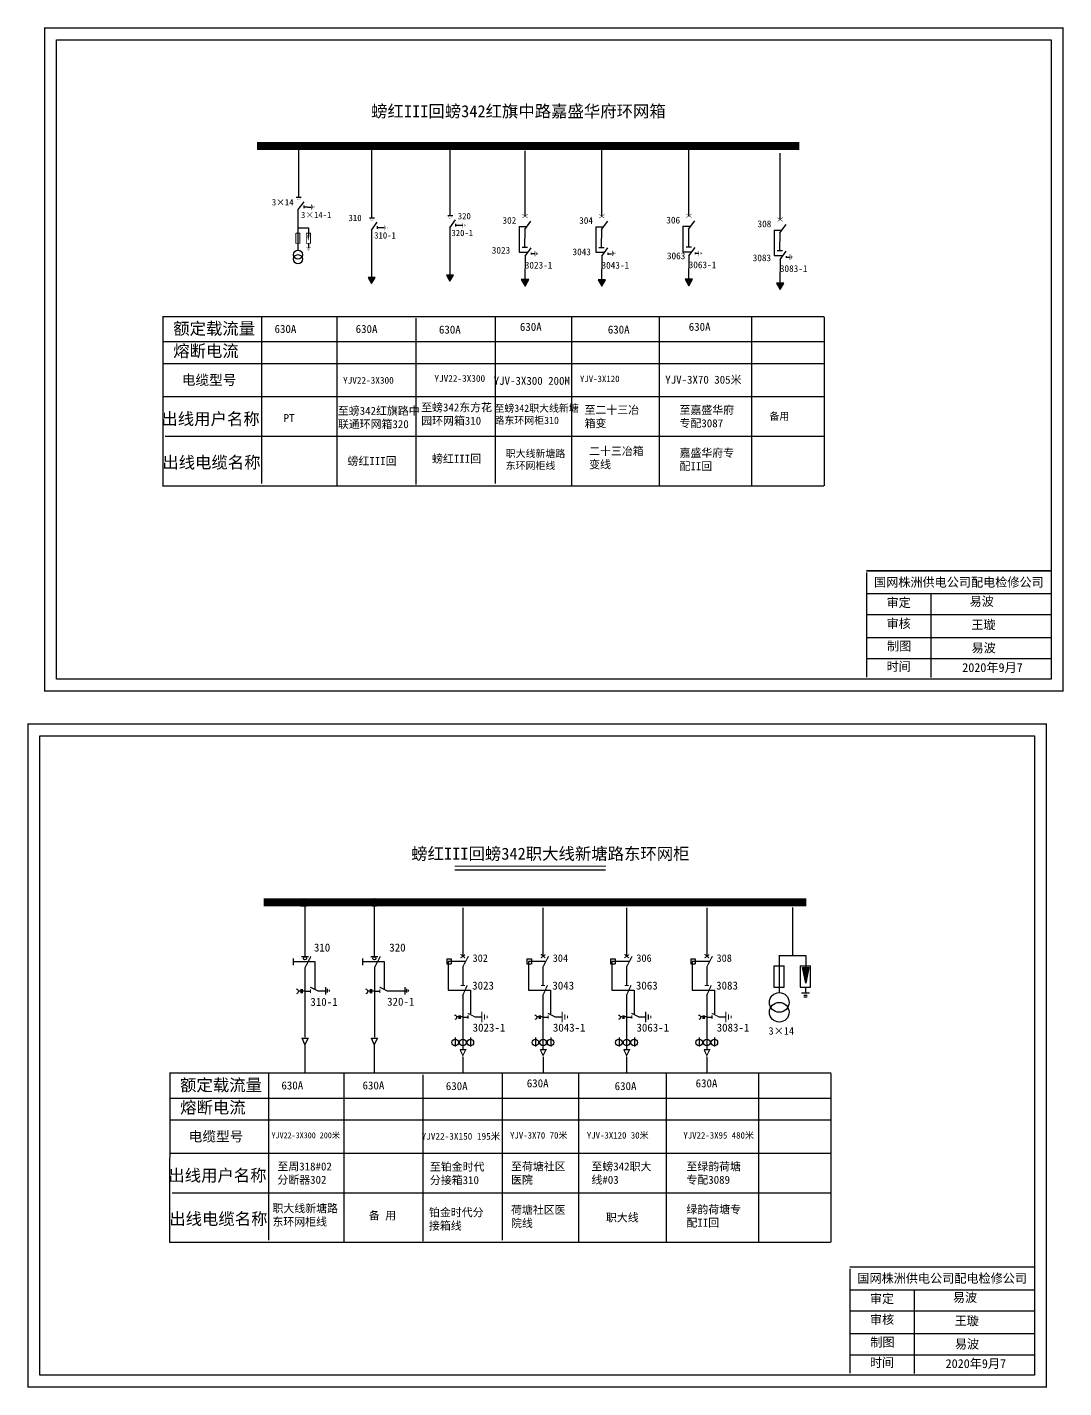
# Model space of a CAD drawing. Extents: x -184 to 627, y -436 to 79.
# Drawn here: x 367.8 to 626.8, y -266.1 to 73.9 of the extents above; entities that cross this region are included whole.
import ezdxf

# ---------------------------------------------------------------- set-up
doc = ezdxf.new("R2010")
doc.units = 0
doc.header["$LTSCALE"] = 0.774411
doc.linetypes.add('ACAD_ISO02W100', pattern=[15, 12, -3])
doc.linetypes.add('CENTER', pattern=[50.8, 31.75, -6.35, 6.35, -6.35])
doc.layers.get('0').update_dxf_attribs({"linetype": 'CONTINUOUS'})
doc.layers.add('2', color=7, linetype='CONTINUOUS')
doc.styles.add('HZ', font='')
doc.styles.get("Standard").update_dxf_attribs({"font": '', "height": 2.5})
doc.styles.add('STYLE1', font='txt.shx', dxfattribs={"height": 2.6})
doc.styles.add('字体', font='simkai_0.ttf', dxfattribs={"height": 2.5})
doc.styles.get('HZ').set_extended_font_data('SimSun')
doc.styles.get('Standard').set_extended_font_data('SimSun')

# ---------------------------------------------------------------- blocks, each defined once
blk = doc.blocks.new('JD')
for points in [[(-2, 0.2), (-2, -0.2), (2, 0.2), (2, -0.2)], [(1, -1.2), (1, -0.8), (-1, -1.2), (-1, -0.8)], [(-0.5, -1.8), (-0.5, -2.2), (0.5, -1.8), (0.5, -2.2)]]:
    blk.add_trace(points)

msp = doc.modelspace()

# ---------------------------------------------------------------- hatches: boundary and pattern name
for color, points in [(0, [(453.88, 9.89), (454.76, 11.41), (453, 11.41)]), (0, [(473.47, 10.45), (474.35, 11.97), (472.59, 11.97)]), (7, [(492.22, 9.25), (493.15, 10.86), (491.29, 10.86)]), (7, [(511.4, 9.21), (512.33, 10.82), (510.47, 10.82)]), (7, [(533.17, 9.32), (534.1, 10.93), (532.24, 10.93)]), (7, [(555.96, 8.39), (556.89, 10), (555.03, 10)])]:
    msp.add_hatch(color=color).paths.add_polyline_path(points)
at = {"linetype": 'Continuous'}
msp.add_hatch(color=256, dxfattribs=at).paths.add_polyline_path([(561.56, -161.03), (563.13, -161.03), (562.37, -164.99)])

# ---------------------------------------------------------------- linework, layer by layer
for p, q in [((435.59, 44.28), (435.59, 31.39)), ((490.71, 24.1), (492.66, 24.1)), ((490.73, 24.09), (490.73, 17.72)), ((509.88, 24.07), (511.84, 24.07)), ((509.91, 24.06), (509.91, 17.68)), ((531.66, 24.18), (533.61, 24.18)), ((531.68, 24.17), (531.68, 17.79)), ((492.16, 23.41), (492.1, 19)), ((511.34, 23.38), (511.28, 18.96)), ((533.11, 23.49), (533.05, 19.07)), ((554.45, 23.24), (556.4, 23.24)), ((554.47, 23.23), (554.47, 16.86)), ((555.9, 22.55), (555.84, 18.14)), ((490.73, 17.72), (492.94, 17.73)), ((491.5, 18.95), (492.85, 18.95)), ((493.74, 17.36), (494.68, 17.36)), ((509.91, 17.68), (512.12, 17.69)), ((510.68, 18.92), (512.02, 18.92)), ((512.91, 17.33), (513.85, 17.33)), ((531.68, 17.79), (533.89, 17.8)), ((532.45, 19.03), (533.8, 19.03)), ((534.69, 17.44), (535.63, 17.44)), ((555.24, 18.09), (556.59, 18.09)), ((554.47, 16.86), (556.68, 16.87)), ((557.48, 16.5), (558.42, 16.5)), ((401.64, 1.64), (566.98, 1.64)), ((401.78, -40.66), (401.79, 1.64)), ((426.4, 1.44), (426.4, -40.12)), ((445.2, 1.44), (445.2, -40.75)), ((464.94, 1.2), (464.94, -40.35)), ((484.8, 1.44), (484.8, -40.12)), ((503.84, 1.44), (503.84, -40.66)), ((525.78, 1.44), (525.78, -40.66)), ((548.82, 1.44), (548.82, -40.66)), ((566.95, 1.44), (566.95, -40.66)), ((401.64, -4.61), (566.95, -4.61)), ((401.93, -10.1), (566.95, -10.1)), ((401.93, -18.37), (566.95, -18.37)), ((566.95, -28.36), (402.3, -28.36)), ((566.87, -40.74), (401.64, -40.74)), ((437.17, -145.8), (437.17, -158.32)), ((454.51, -145.8), (454.51, -158.32)), ((476.66, -146.12), (476.66, -158.27)), ((496.71, -146.12), (496.71, -158.27)), ((517.59, -146.12), (517.59, -158.27)), ((537.64, -146.12), (537.64, -158.27)), ((472.66, -158.92), (472.66, -160.17)), ((472.66, -158.92), (473.78, -158.92)), ((473.78, -158.92), (473.78, -160.17)), ((492.71, -158.92), (493.83, -158.92)), ((492.71, -158.92), (492.71, -160.17)), ((493.83, -158.92), (493.83, -160.17)), ((513.59, -158.92), (513.59, -160.17)), ((513.59, -158.92), (514.71, -158.92)), ((514.71, -158.92), (514.71, -160.17)), ((533.64, -158.92), (534.76, -158.92)), ((533.64, -158.92), (533.64, -160.17)), ((534.76, -158.92), (534.76, -160.17)), ((555.69, -158.01), (555.69, -167.43)), ((437.23, -161.05), (437.23, -178.46)), ((454.57, -161.05), (454.57, -178.46)), ((472.66, -160.17), (473.78, -160.17)), ((476.66, -160.82), (476.66, -165.47)), ((492.71, -160.17), (493.83, -160.17)), ((496.71, -160.82), (496.71, -165.47)), ((513.59, -160.17), (514.71, -160.17)), ((517.59, -160.82), (517.59, -165.47)), ((533.64, -160.17), (534.76, -160.17)), ((537.64, -160.82), (537.64, -165.47)), ((554.41, -160.63), (557.01, -160.63)), ((557.01, -165.94), (557.01, -160.62)), ((560.99, -160.63), (563.59, -160.63)), ((560.99, -160.68), (560.99, -165.94)), ((563.59, -165.94), (563.59, -160.62)), ((554.41, -165.94), (557.01, -165.94)), ((560.99, -165.94), (563.59, -165.94)), ((437.23, -166.95), (438.62, -166.95)), ((440.42, -166.91), (442.31, -166.91)), ((454.57, -166.95), (455.95, -166.95)), ((457.76, -166.91), (462.4, -166.91)), ((476.66, -167.8), (476.66, -181.52)), ((496.71, -167.8), (496.71, -181.52)), ((517.59, -167.8), (517.59, -181.52)), ((537.64, -167.8), (537.64, -181.52)), ((479.65, -173.39), (481.42, -173.39)), ((499.7, -173.39), (501.47, -173.39)), ((520.58, -173.39), (522.35, -173.39)), ((540.63, -173.39), (542.4, -173.39)), ((476.66, -173.43), (477.96, -173.43)), ((496.71, -173.43), (498.01, -173.43)), ((517.59, -173.43), (518.89, -173.43)), ((537.64, -173.43), (538.93, -173.43)), ((436.48, -178.71), (438.01, -178.71)), ((437.23, -180.26), (436.5, -178.68)), ((438.01, -178.71), (437.23, -180.26)), ((453.82, -178.71), (455.34, -178.71)), ((454.56, -180.26), (453.84, -178.68)), ((455.34, -178.71), (454.56, -180.26)), ((474.79, -178.54), (474.79, -180.82)), ((478.61, -178.54), (478.61, -180.82)), ((494.84, -178.54), (494.84, -180.82)), ((498.65, -178.54), (498.65, -180.82)), ((515.72, -178.54), (515.72, -180.82)), ((519.54, -178.54), (519.54, -180.82)), ((535.77, -178.54), (535.77, -180.82)), ((539.58, -178.54), (539.58, -180.82)), ((437.23, -180.26), (437.23, -187.35)), ((454.56, -180.26), (454.56, -187.35)), ((403.36, -187.42), (568.7, -187.42)), ((403.5, -229.72), (403.51, -187.42)), ((428.12, -187.62), (428.12, -229.18)), ((446.92, -187.62), (446.92, -229.81)), ((466.66, -187.86), (466.66, -229.41)), ((486.52, -187.62), (486.52, -229.18)), ((505.56, -187.62), (505.56, -229.72)), ((527.5, -187.62), (527.5, -229.72)), ((550.54, -187.62), (550.54, -229.72)), ((568.67, -187.62), (568.67, -229.72)), ((403.36, -193.67), (568.67, -193.67)), ((403.65, -199.16), (568.67, -199.16)), ((403.65, -207.43), (568.67, -207.43)), ((568.67, -217.42), (404.02, -217.42)), ((568.59, -229.8), (403.36, -229.8))]:
    msp.add_line(p, q)
at = {"color": 7}
for p, q in [((453.96, 26.33), (453.96, 43.47)), ((473.54, 26.88), (473.54, 44.1)), ((492.23, 26.73), (492.23, 43.01)), ((511.41, 26.69), (511.41, 43.17)), ((533.18, 26.8), (533.18, 43.17)), ((555.97, 25.87), (555.97, 42.44))]:
    msp.add_line(p, q, dxfattribs=at)
at = {"color": 0}
for p, q in [((435.04, 31.44), (436.31, 31.44)), ((435.46, 28.38), (435.46, 18.17)), ((436.97, 29.35), (436.97, 28.7)), ((436.99, 29.02), (437.83, 29.02)), ((437.91, 29), (438.8, 29)), ((453.33, 26.33), (454.6, 26.33)), ((455.26, 24.24), (455.26, 23.58)), ((455.27, 23.91), (456.12, 23.91)), ((456.2, 23.88), (457.09, 23.88)), ((472.92, 26.88), (474.18, 26.88)), ((473.41, 23.81), (473.41, 11.7)), ((474.85, 24.79), (474.85, 24.14)), ((474.86, 24.46), (475.71, 24.46)), ((475.78, 24.46), (476.67, 24.46)), ((435.45, 23.8), (438.08, 23.8)), ((438.08, 23.8), (438.08, 21.87)), ((453.82, 23.25), (453.82, 11.15)), ((438.08, 19.85), (438.08, 18.85)), ((492.22, 16.73), (492.16, 10.58)), ((511.4, 16.7), (511.34, 10.54)), ((533.17, 16.81), (533.11, 10.65)), ((555.96, 15.87), (555.9, 9.72))]:
    msp.add_line(p, q, dxfattribs=at)
at = {"color": 0, "linetype": 'Continuous'}
for p, q in [((577.6, -67.61), (623.74, -67.61)), ((593.62, -67.62), (593.62, -88.58)), ((577.6, -72.87), (623.74, -72.87)), ((577.6, -78.6), (623.74, -78.6)), ((577.6, -83.86), (623.74, -83.86)), ((573.44, -241.57), (619.58, -241.57)), ((589.45, -241.58), (589.45, -262.54)), ((573.44, -246.83), (619.58, -246.83)), ((573.44, -252.56), (619.58, -252.56)), ((573.44, -257.82), (619.58, -257.82))]:
    msp.add_line(p, q, dxfattribs=at)
at = {"linetype": 'Continuous'}
for p, q in [((559.18, -158.04), (559.18, -146.05)), ((555.71, -158.04), (562.35, -158.04)), ((562.35, -158.04), (562.35, -163.49)), ((554.41, -160.63), (554.41, -165.94)), ((562.37, -164.99), (561.56, -161.03)), ((561.56, -161.03), (563.13, -161.03)), ((563.13, -161.03), (562.37, -164.99)), ((442.36, -165.93), (442.36, -167.83)), ((442.8, -166.42), (442.8, -167.3)), ((462.17, -165.93), (462.17, -167.83)), ((462.61, -166.42), (462.61, -167.3)), ((562.31, -166.05), (562.31, -167.38)), ((443.24, -166.67), (443.24, -167.08)), ((463.05, -166.67), (463.05, -167.08)), ((561.3, -167.36), (563.27, -167.36)), ((561.87, -167.93), (562.74, -167.93)), ((561.87, -168.41), (562.74, -168.41))]:
    msp.add_line(p, q, dxfattribs=at)
at = {"linetype": 'ACAD_ISO02W100'}
for p, q in [((473.02, -159.57), (473.02, -166.72)), ((477.22, -159.57), (473.02, -159.57)), ((497.27, -159.57), (493.06, -159.57)), ((493.06, -159.57), (493.06, -166.72)), ((513.95, -159.57), (513.95, -166.72)), ((518.15, -159.57), (513.95, -159.57)), ((538.2, -159.57), (533.99, -159.57)), ((533.99, -159.57), (533.99, -166.72)), ((473.02, -166.72), (478.56, -166.72)), ((478.56, -166.72), (478.56, -172.63)), ((493.06, -166.72), (498.61, -166.72)), ((498.61, -166.72), (498.61, -172.63)), ((513.95, -166.72), (519.49, -166.72)), ((519.49, -166.72), (519.49, -172.63)), ((533.99, -166.72), (539.54, -166.72)), ((539.54, -166.72), (539.54, -172.63))]:
    msp.add_line(p, q, dxfattribs=at)
at = {"linetype": 'CENTER'}
for p, q in [((476.67, -183.36), (476.67, -187.54)), ((496.72, -183.36), (496.72, -187.54)), ((517.6, -183.36), (517.6, -187.54)), ((537.64, -183.36), (537.64, -187.54))]:
    msp.add_line(p, q, dxfattribs=at)
at = {"color": 0, "linetype": 'Continuous', "const_width": 0.37}
for points in [[(372.18, 73.75), (626.66, 73.75), (626.66, -91.95), (372.18, -91.95)], [(368.01, -100.21), (622.49, -100.21), (622.49, -265.91), (368.01, -265.91)]]:
    msp.add_lwpolyline(points, close=True, dxfattribs=at)
at = {"color": 0, "linetype": 'Continuous'}
for points in [[(375.17, 70.75), (623.67, 70.75), (623.67, -88.96), (375.17, -88.96)], [(371.01, -103.2), (619.5, -103.2), (619.5, -262.91), (371.01, -262.91)]]:
    msp.add_lwpolyline(points, close=True, dxfattribs=at)
for points, const_width in [([(425.22, 44.28), (560.77, 44.28)], 2), ([(491.55, 27.21), (492.9, 26.26)], 0.114), ([(491.58, 26.26), (492.93, 27.22)], 0.114), ([(510.73, 27.17), (512.07, 26.23)], 0.114), ([(510.76, 26.22), (512.1, 27.19)], 0.114), ([(532.5, 27.28), (533.85, 26.34)], 0.114), ([(532.53, 26.33), (533.87, 27.3)], 0.114), ([(555.29, 26.35), (556.64, 25.4)], 0.114), ([(555.32, 25.4), (556.66, 26.36)], 0.114), ([(491.5, 18.95), (492.85, 18.95)], 0.114), ([(510.68, 18.92), (512.02, 18.92)], 0.114), ([(532.45, 19.03), (533.8, 19.03)], 0.114), ([(555.24, 18.09), (556.59, 18.09)], 0.114), ([(474.68, -135.73), (512.47, -135.73)], 0.3), ([(426.94, -144.78), (562.49, -144.78)], 2), ([(436.35, -158.36), (438.12, -158.36)], 0.3), ([(437.23, -161.12), (438.73, -158.28)], 0.3), ([(453.68, -158.36), (455.45, -158.36)], 0.3), ([(454.57, -161.12), (456.07, -158.28)], 0.3), ([(476.12, -158.68), (477.27, -157.83)], 0.281), ([(476.13, -157.75), (477.24, -158.66)], 0.281), ([(476.66, -160.9), (478.07, -158.23)], 0.281), ([(496.17, -158.68), (497.32, -157.83)], 0.281), ([(496.18, -157.75), (497.29, -158.66)], 0.281), ([(496.71, -160.9), (498.11, -158.23)], 0.281), ([(517.05, -158.68), (518.2, -157.83)], 0.281), ([(517.06, -157.75), (518.17, -158.66)], 0.281), ([(517.59, -160.9), (518.99, -158.23)], 0.281), ([(537.1, -158.68), (538.24, -157.83)], 0.281), ([(537.11, -157.75), (538.21, -158.66)], 0.281), ([(537.64, -160.9), (539.04, -158.23)], 0.281), ([(438.54, -165.95), (440.54, -166.95)], 0.3), ([(438.62, -166.49), (438.62, -167.41)], 0.3), ([(455.88, -165.95), (457.88, -166.95)], 0.3), ([(455.95, -166.49), (455.95, -167.41)], 0.3), ([(476.16, -165.55), (477.2, -165.55)], 0.281), ([(476.6, -168.14), (477.79, -165.49)], 0.281), ([(496.2, -165.55), (497.25, -165.55)], 0.281), ([(496.65, -168.14), (497.83, -165.49)], 0.281), ([(517.08, -165.55), (518.13, -165.55)], 0.281), ([(517.53, -168.14), (518.71, -165.49)], 0.281), ([(537.13, -165.55), (538.17, -165.55)], 0.281), ([(537.58, -168.14), (538.76, -165.49)], 0.281), ([(477.89, -172.49), (479.76, -173.43)], 0.281), ([(477.96, -173), (477.96, -173.86)], 0.281), ([(497.93, -172.49), (499.81, -173.43)], 0.281), ([(498.01, -173), (498.01, -173.86)], 0.281), ([(518.81, -172.49), (520.69, -173.43)], 0.281), ([(518.89, -173), (518.89, -173.86)], 0.281), ([(538.86, -172.49), (540.74, -173.43)], 0.281), ([(538.93, -173), (538.93, -173.86)], 0.281), ([(475.97, -181.6), (477.4, -181.6), (476.67, -183.05), (475.99, -181.58)], 0.281), ([(496.02, -181.6), (497.45, -181.6), (496.72, -183.05), (496.03, -181.58)], 0.281), ([(516.9, -181.6), (518.33, -181.6), (517.6, -183.05), (516.91, -181.58)], 0.281), ([(536.95, -181.6), (538.38, -181.6), (537.64, -183.05), (536.96, -181.58)], 0.281)]:
    msp.add_lwpolyline(points, dxfattribs=dict(const_width=const_width))
at = {"color": 0}
for points, const_width in [([(435.04, 31.44), (436.31, 31.44)], 0.108), ([(453.33, 26.33), (454.6, 26.33)], 0.108), ([(472.92, 26.88), (474.18, 26.88)], 0.108), ([(434.94, 22.48), (434.94, 19.91), (435.96, 19.91), (435.96, 22.48), (434.97, 22.48)], 0.217), ([(437.57, 22.48), (437.57, 19.91), (438.6, 19.91), (438.6, 22.48), (437.6, 22.48)], 0.217)]:
    msp.add_lwpolyline(points, dxfattribs=dict(at, const_width=const_width))
at = {"color": 0, "const_width": 0.0539}
for points in [[(435.32, 31.09, 1), (436.02, 31.09, 1)], [(453.61, 25.97, 1), (454.31, 25.97, 1)], [(473.19, 26.53, 1), (473.89, 26.53, 1)]]:
    msp.add_lwpolyline(points, format="xyb", close=True, dxfattribs=at)
at = {"color": 0}
msp.add_lwpolyline([(438.08, 21.9, 0.506, 0, 0), (438.08, 20.46, 0, 0, 0)], format="xyseb", dxfattribs=at)
for points in [[(493.75, 17.57), (493.75, 17.12)], [(512.93, 17.54), (512.93, 17.08)], [(534.7, 17.65), (534.7, 17.19)], [(557.49, 16.71), (557.49, 16.26)], [(474.68, -136.65), (512.29, -136.65)], [(434.28, -158.81), (434.28, -160.48)], [(451.62, -158.81), (451.62, -160.48)], [(436.22, -166.51), (436.22, -167.43)], [(436.5, -166.51), (436.5, -167.43)], [(453.56, -166.51), (453.56, -167.43)], [(453.84, -166.51), (453.84, -167.43)], [(436.22, -166.94), (435.59, -166.94)], [(437.23, -166.94), (436.5, -166.94)], [(453.56, -166.94), (452.93, -166.94)], [(454.57, -166.94), (453.84, -166.94)], [(475.71, -173.02), (475.71, -173.88)], [(475.98, -173.02), (475.98, -173.88)], [(495.76, -173.02), (495.76, -173.88)], [(496.03, -173.02), (496.03, -173.88)], [(516.64, -173.02), (516.64, -173.88)], [(516.91, -173.02), (516.91, -173.88)], [(536.69, -173.02), (536.69, -173.88)], [(536.95, -173.02), (536.95, -173.88)], [(475.71, -173.42), (475.12, -173.42)], [(476.66, -173.42), (475.98, -173.42)], [(495.76, -173.42), (495.17, -173.42)], [(496.71, -173.42), (496.03, -173.42)], [(516.64, -173.42), (516.05, -173.42)], [(517.59, -173.42), (516.91, -173.42)], [(536.69, -173.42), (536.1, -173.42)], [(537.63, -173.42), (536.95, -173.42)]]:
    msp.add_lwpolyline(points)
for points in [[(453.88, 9.89), (454.76, 11.41), (453, 11.41)], [(473.47, 10.45), (474.35, 11.97), (472.59, 11.97)]]:
    msp.add_lwpolyline(points, close=True, dxfattribs=at)
at = {"color": 7}
for points in [[(492.22, 9.25), (493.15, 10.86), (491.29, 10.86)], [(511.4, 9.21), (512.33, 10.82), (510.47, 10.82)], [(533.17, 9.32), (534.1, 10.93), (532.24, 10.93)], [(555.96, 8.39), (556.89, 10), (555.03, 10)]]:
    msp.add_lwpolyline(points, close=True, dxfattribs=at)
at = {"color": 0, "linetype": 'Continuous', "const_width": 0.37}
for points in [[(577.49, -61.93), (623.63, -61.93)], [(577.6, -62.33), (577.58, -88.5)], [(573.32, -235.89), (619.46, -235.89)], [(573.44, -236.28), (573.41, -262.45)]]:
    msp.add_lwpolyline(points, dxfattribs=at)
at = {"linetype": 'ACAD_ISO02W100'}
for points in [[(439.76, -166.48), (439.76, -159.64), (434.28, -159.64)], [(457.1, -166.48), (457.1, -159.64), (451.62, -159.64)]]:
    msp.add_lwpolyline(points, dxfattribs=at)
for points in [[(435.05, -166.42, -0.877934), (435.08, -167.64)], [(452.39, -166.42, -0.877934), (452.41, -167.64)], [(474.62, -172.93, -0.877934), (474.64, -174.07)], [(494.67, -172.93, -0.877934), (494.69, -174.07)], [(515.55, -172.93, -0.877934), (515.57, -174.07)], [(535.59, -172.93, -0.877934), (535.62, -174.07)]]:
    msp.add_lwpolyline(points, format="xyb")
at = {"color": 0}
for centre in [(435.48, 17.08), (435.48, 15.95)]:
    msp.add_circle(centre, 1.14, dxfattribs=at)
for centre, radius in [((436.6, -144.81), 0.996), ((437.22, -144.81), 0.996), ((454.56, -144.81), 0.996), ((454.65, -144.81), 0.996), ((437.23, -158.78), 0.384), ((454.57, -158.78), 0.384), ((474.75, -179.78), 0.812), ((476.68, -179.78), 0.812), ((478.57, -179.78), 0.812), ((494.8, -179.78), 0.812), ((496.73, -179.78), 0.812), ((498.61, -179.78), 0.812), ((515.68, -179.78), 0.812), ((517.61, -179.78), 0.812), ((519.5, -179.78), 0.812), ((535.73, -179.78), 0.812), ((537.66, -179.78), 0.812), ((539.54, -179.78), 0.812)]:
    msp.add_circle(centre, radius)
at = {"layer": '2', "color": 0}
for p, q in [((435.53, 28.37), (437, 30.32)), ((453.82, 23.25), (455.28, 25.2)), ((473.41, 23.81), (474.87, 25.76))]:
    msp.add_line(p, q, dxfattribs=at)
at = {"layer": '2'}
for p, q in [((492.16, 23.41), (493.71, 25.48)), ((511.34, 23.38), (512.88, 25.44)), ((533.11, 23.49), (534.66, 25.55)), ((555.9, 22.55), (557.45, 24.62)), ((492.22, 16.73), (493.77, 18.8)), ((511.4, 16.7), (512.95, 18.76)), ((533.17, 16.81), (534.72, 18.87)), ((555.96, 15.87), (557.51, 17.94))]:
    msp.add_line(p, q, dxfattribs=at)
for centre in [(555.74, -169.78), (555.74, -172.23)]:
    msp.add_circle(centre, 2.46, dxfattribs=at)

# ---------------------------------------------------------------- block references
at = {"color": 0, "xscale": 0.3297305593027886, "yscale": 0.3297305593027886, "zscale": 0.3297305593611308, "rotation": 90}
for p in [(438.81, 28.97), (457.1, 23.86), (476.68, 24.43)]:
    msp.add_blockref('JD', p, dxfattribs=at)
at = {"color": 0, "xscale": 0.3036991993994889, "yscale": 0.3036991993576521, "zscale": 0.3036991994115678}
msp.add_blockref('JD', (438.1, 18.81), dxfattribs=at)
at = {"rotation": 90}
for p, xscale, yscale, zscale in [((494.69, 17.34), 0.3495080551147112, 0.3495080551147112, 0.3495080551767315), ((514.01, 17.43), 0.3495080551147112, 0.3495080551147112, 0.3495080551767315), ((535.64, 17.41), 0.3495080551147112, 0.3495080551147112, 0.3495080551767315), ((558.43, 16.48), 0.3495080551147112, 0.3495080551147112, 0.3495080551767315), ((481.44, -173.44), 0.65625, 0.65625, 0.65625), ((501.49, -173.44), 0.65625, 0.65625, 0.65625), ((522.37, -173.44), 0.65625, 0.65625, 0.65625), ((542.42, -173.44), 0.65625, 0.65625, 0.65625)]:
    msp.add_blockref('JD', p, dxfattribs=dict(at, xscale=xscale, yscale=yscale, zscale=zscale))

# ---------------------------------------------------------------- texts
at = {"color": 0}
for s, height, p in [('3×14', 1.594, (428.96, 29.4)), ('3×14-1', 1.594, (436.24, 26.23)), ('320', 1.594, (475.43, 25.91)), ('310', 1.594, (448.13, 25.48)), ('302', 1.69, (486.59, 24.8)), ('304', 1.69, (505.76, 24.77)), ('306', 1.69, (527.53, 24.88)), ('308', 1.69, (550.32, 23.94)), ('310-1', 1.594, (454.53, 21.11)), ('320-1', 1.594, (473.83, 21.72)), ('3023', 1.69, (483.92, 17.33)), ('3043', 1.69, (504.09, 16.95)), ('3063', 1.69, (527.68, 15.94)), ('3083', 1.69, (549.11, 15.45)), ('3023-1', 1.69, (492.16, 13.62)), ('3043-1', 1.69, (511.34, 13.59)), ('3063-1', 1.69, (533.11, 13.7)), ('3083-1', 1.69, (555.9, 12.76))]:
    msp.add_text(s, height=height, dxfattribs=at).set_placement(p)
at = {"style": 'HZ'}
for s, height, p in [('额定载流量', 3, (404.31, -2.87)), ('熔断电流', 3, (404.31, -8.47)), ('电缆型号', 2.5, (406.46, -15.46)), ('出线用户名称', 3, (401.36, -25.45)), ('出线电缆名称', 3, (401.59, -36.32)), ('螃红III回螃342职大线新塘路东环网柜', 3, (463.79, -134.11)), ('额定载流量', 3, (406.03, -191.93)), ('熔断电流', 3, (406.03, -197.53)), ('电缆型号', 2.5, (408.18, -204.52)), ('出线用户名称', 3, (403.08, -214.51)), ('出线电缆名称', 3, (403.31, -225.37))]:
    msp.add_text(s, height=height, dxfattribs=at).set_placement(p)
for s, height, p in [('630A', 2, (490.94, -1.94)), ('630A', 2, (533.13, -1.94)), ('630A', 2, (429.63, -2.47)), ('630A', 2, (449.9, -2.47)), ('630A', 2, (470.71, -2.63)), ('630A', 2, (512.9, -2.63)), ('YJV22-3X300', 1.6943, (446.74, -15.16)), ('YJV22-3X300', 1.6943, (469.58, -14.69)), ('YJV-3X300 200M', 2, (484.39, -15.44)), ('YJV-3X120', 1.615, (505.95, -14.75)), ('YJV-3X70 305米', 2, (527.26, -15.16)), ('310', 2, (439.46, -157.07)), ('320', 2, (458.3, -157.07)), ('302', 1.875, (479.11, -159.64)), ('304', 1.875, (499.15, -159.64)), ('306', 1.875, (520.04, -159.64)), ('308', 1.875, (540.08, -159.64)), ('3023', 2, (479.01, -166.57)), ('3043', 2, (499.05, -166.57)), ('3063', 2, (519.93, -166.57)), ('3083', 2, (539.98, -166.57)), ('310-1', 2, (438.58, -170.66)), ('320-1', 2, (457.76, -170.6)), ('3023-1', 2, (479.13, -177.08)), ('3043-1', 2, (499.18, -177.08)), ('3063-1', 2, (520.06, -177.08)), ('3083-1', 2, (540.11, -177.08)), ('3×14', 1.875, (553.07, -177.83)), ('630A', 2, (431.35, -191.53)), ('630A', 2, (451.62, -191.53)), ('630A', 2, (472.43, -191.69)), ('630A', 2, (492.66, -190.99)), ('630A', 2, (514.62, -191.69)), ('630A', 2, (534.85, -190.99)), ('YJV22-3X300 200米', 1.4761, (428.88, -203.73)), ('YJV22-3X150 195米', 1.6943, (466.37, -204.09)), ('YJV-3X70 70米', 1.6151, (488.48, -203.81)), ('YJV-3X120 30米', 1.6151, (507.67, -203.81)), ('YJV22-3X95 480米', 1.6151, (531.79, -203.81))]:
    msp.add_text(s, height=height).set_placement(p)
at = {"insert": (453.76, 54.44), "char_height": 3, "width": 98.4215, "attachment_point": 1, "style": '字体'}
msp.add_mtext('{\\fSimSun|b0|i0|c134|p2;\\C0;螃红III回螃342\\C256;红旗中路嘉盛华府环网箱}', dxfattribs=at)
at = {"linetype": 'Continuous', "char_height": 1.9986, "attachment_point": 1, "style": 'STYLE1'}
for s, insert, width in [('{\\fSimSun|b0|i0|c134|p2;至螃342东方花园环网箱310}', (466.27, -20.09), 19.4999), ('{\\fSimSun|b0|i0|c134|p2;PT}', (431.9, -22.75), 19.414), ('{\\fSimSun|b0|i0|c134|p2;至螃342红旗路中联通环网箱320}', (445.46, -20.93), 21.0104), ('{\\fSimSun|b0|i0|c134|p2;至二十三冶箱变}', (507.1, -20.72), 15.9037), ('{\\fSimSun|b0|i0|c134|p2;至嘉盛华府专配3087}', (530.83, -20.72), 15.9037), ('{\\fSimSun|b0|i0|c134|p2;螃红III回}', (447.86, -33.48), 19.414), ('{\\fSimSun|b0|i0|c134|p2;螃红III回}', (468.98, -32.9), 19.414), ('{\\fSimSun|b0|i0|c134|p2;二十三冶箱变线}', (508.24, -31.01), 15.9037), ('{\\fSimSun|b0|i0|c134|p2;嘉盛华府专配II回}', (530.83, -31.45), 15.9037), ('{\\fSimSun|b0|i0|c134|p2;至周318#02分断器302}', (430.34, -209.78), 15.9037), ('{\\fSimSun|b0|i0|c134|p2;至荷塘社区医院}', (488.72, -209.78), 15.9037), ('{\\fSimSun|b0|i0|c134|p2;至螃342职大线#03}', (508.82, -209.78), 15.9037), ('{\\fSimSun|b0|i0|c134|p2;至绿韵荷塘专配3089}', (532.55, -209.78), 15.9037), ('{\\fSimSun|b0|i0|c134|p2;职大线新塘路东环网柜线}', (429.11, -220.26), 17.3103), ('{\\fSimSun|b0|i0|c134|p2;铂金时代分接箱线}', (468.22, -221.26), 15.9037), ('{\\fSimSun|b0|i0|c134|p2;荷塘社区医院线}', (488.72, -220.64), 15.9037), ('{\\fSimSun|b0|i0|c134|p2;绿韵荷塘专配II回}', (532.55, -220.51), 15.9037), ('{\\fSimSun|b0|i0|c134|p2;备 用}', (453.19, -222.05), 19.414), ('{\\fSimSun|b0|i0|c134|p2;职大线}', (512.44, -222.55), 15.9037)]:
    msp.add_mtext(s, dxfattribs=dict(at, insert=insert, width=width))
at = {"color": 1, "linetype": 'Continuous', "char_height": 1.8172, "attachment_point": 1, "style": 'STYLE1'}
for s, insert, width in [('{\\fSimSun|b0|i0|c134|p2;\\C0;至\\C256;螃342\\C0;职大线新塘路东环网柜310}', (484.59, -20.38), 21.1608), ('{\\fSimSun|b0|i0|c134|p2;\\C0;备用}', (553.29, -22.38), 16.878), ('{\\fSimSun|b0|i0|c134|p2;\\C0;职大线新塘路东环网柜线}', (487.4, -31.7), 16.878)]:
    msp.add_mtext(s, dxfattribs=dict(at, insert=insert, width=width))
at = {"color": 0, "linetype": 'Continuous', "attachment_point": 1}
for s, insert, char_height, width, style in [('国网株洲供电公司配电检修公司', (579.44, -63.68), 2.2195, 60.679, '字体'), ('\\f\uffbfﾬￌﾣﾤ_GB2312|b0|i0|c134|p49;审定', (582.56, -68.77), 2.2195, 17.3574, '字体'), ('易波', (603.31, -68.46), 2.219, 17.3574, '字体'), ('\\f\uffbfﾬￌﾣﾤ_GB2312|b0|i0|c134|p49;审核', (582.56, -73.99), 2.2195, 17.3574, '字体'), ('{\\fSimSun|b0|i0|c134|p2;王璇}', (603.74, -74.29), 2.2195, 17.3574, '字体'), ('\\f\uffbfﾬￌﾣﾤ_GB2312|b0|i0|c134|p49;制图', (582.68, -79.63), 2.2195, 17.3574, '字体'), ('{\\fSimSun|b0|i0|c134|p2;易波}', (603.8, -80.1), 2.2195, 17.3574, '字体'), ('\\f\uffbfﾬￌﾣﾤ_GB2312|b0|i0|c134|p49;时间', (582.56, -84.72), 2.2195, 17.3574, '字体'), ('2020{\\fSimSun|b0|i0|c134|p2;年}9{\\fSimSun|b0|i0|c134|p2;月7}', (601.47, -84.99), 2.2195, 32.465, '字体'), ('{\\fSimSun|b0|i0|c134|p2;至铂金时代分接箱310}', (468.45, -209.86), 1.9986, 15.9037, 'STYLE1'), ('国网株洲供电公司配电检修公司', (575.27, -237.64), 2.2195, 60.679, '字体'), ('\\f\uffbfﾬￌﾣﾤ_GB2312|b0|i0|c134|p49;审定', (578.39, -242.73), 2.2195, 17.3574, '字体'), ('易波', (599.14, -242.42), 2.219, 17.3574, '字体'), ('\\f\uffbfﾬￌﾣﾤ_GB2312|b0|i0|c134|p49;审核', (578.39, -247.95), 2.2195, 17.3574, '字体'), ('{\\fSimSun|b0|i0|c134|p2;王璇}', (599.58, -248.25), 2.2195, 17.3574, '字体'), ('\\f\uffbfﾬￌﾣﾤ_GB2312|b0|i0|c134|p49;制图', (578.51, -253.59), 2.2195, 17.3574, '字体'), ('{\\fSimSun|b0|i0|c134|p2;易波}', (599.63, -254.06), 2.2195, 17.3574, '字体'), ('\\f\uffbfﾬￌﾣﾤ_GB2312|b0|i0|c134|p49;时间', (578.39, -258.68), 2.2195, 17.3574, '字体'), ('2020{\\fSimSun|b0|i0|c134|p2;年}9{\\fSimSun|b0|i0|c134|p2;月7}', (597.31, -258.94), 2.2195, 32.465, '字体')]:
    msp.add_mtext(s, dxfattribs=dict(at, insert=insert, char_height=char_height, width=width, style=style))

doc.saveas('drawing.dxf')
